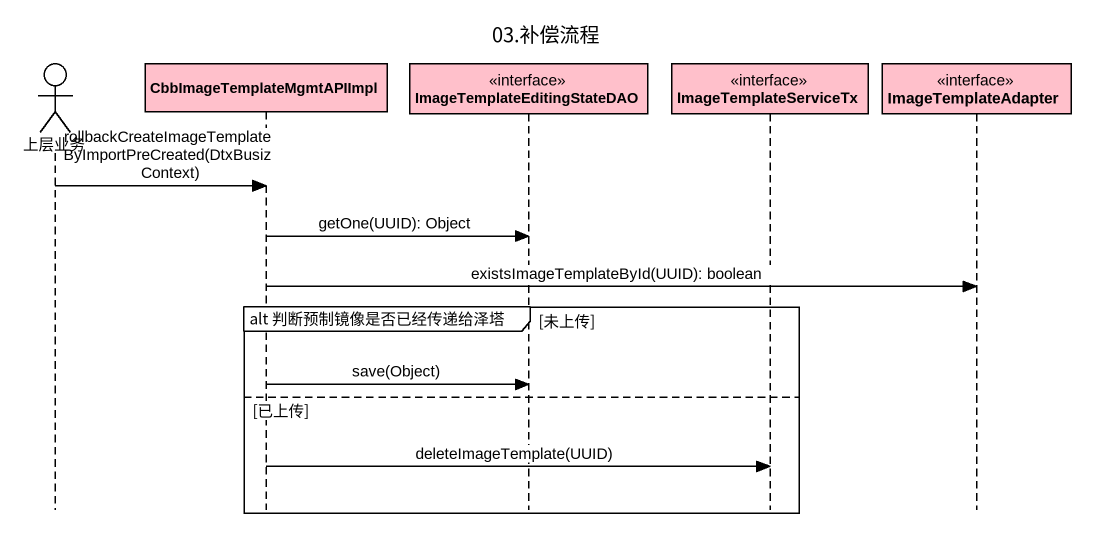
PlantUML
@startuml
title 03.补偿流程
hide footbox
actor 上层业务 #FFFFFF
participant CbbImageTemplateMgmtAPIImpl #FFC0CB
participant ImageTemplateEditingStateDAO <<interface>> #FFC0CB
participant ImageTemplateServiceTx <<interface>> #FFC0CB
participant ImageTemplateAdapter <<interface>> #FFC0CB

上层业务 -> CbbImageTemplateMgmtAPIImpl : rollbackCreateImageTemplateByImportPreCreated(DtxBusizContext)
CbbImageTemplateMgmtAPIImpl -> ImageTemplateEditingStateDAO : getOne(UUID): Object
CbbImageTemplateMgmtAPIImpl -> ImageTemplateAdapter : existsImageTemplateById(UUID): boolean
group alt 判断预制镜像是否已经传递给泽塔 [未上传]
  CbbImageTemplateMgmtAPIImpl -> ImageTemplateEditingStateDAO : save(Object)
else 已上传
  CbbImageTemplateMgmtAPIImpl -> ImageTemplateServiceTx : deleteImageTemplate(UUID)
end
@enduml
